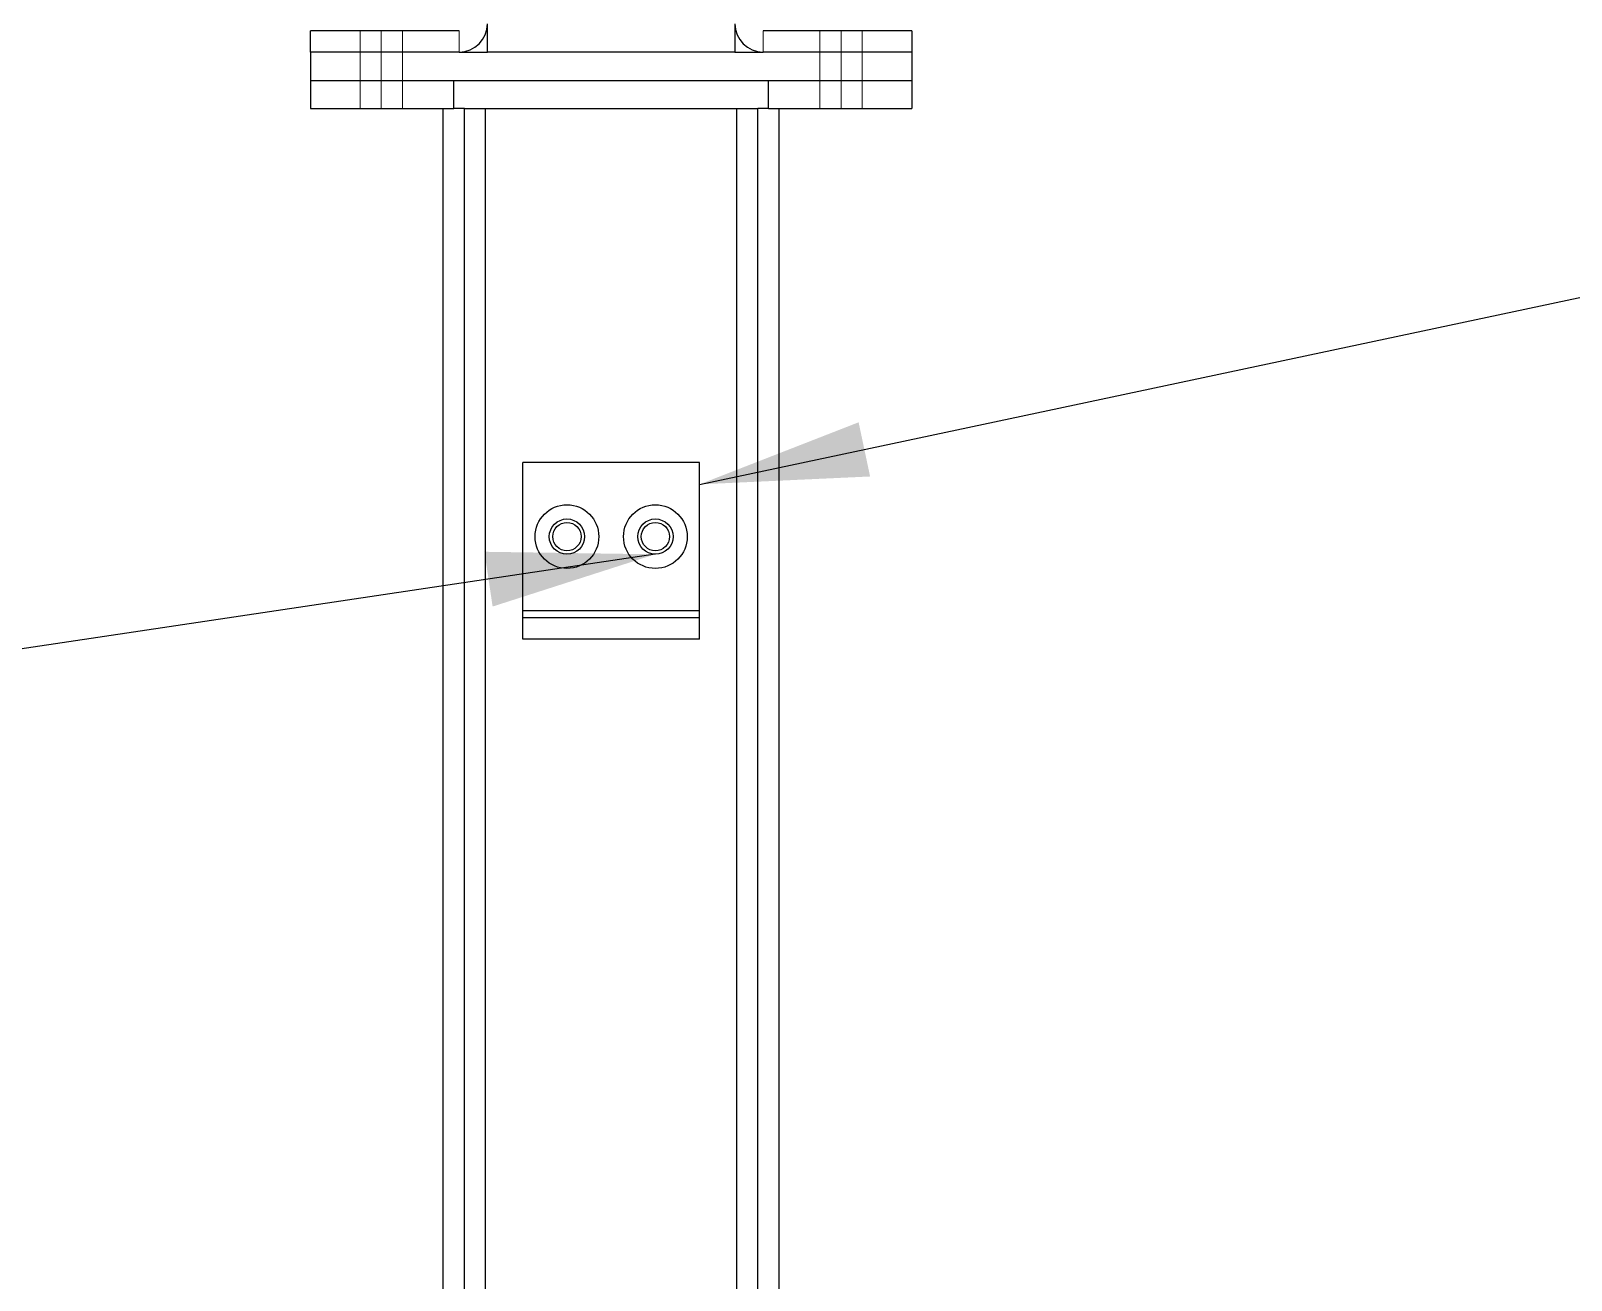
# Model space of a CAD drawing. Header units: millimetres. Extents: x 15 to 1268, y -316 to 292.
# Drawn here: x 957.82 to 972.34, y 239.93 to 251.7 of the extents above; entities that cross this region are included whole.
import ezdxf

# ---------------------------------------------------------------- set-up
doc = ezdxf.new("R2010")
doc.units = ezdxf.units.MM
doc.linetypes.add('HIDDEN', pattern=[1.905, 1.27, -0.635])
doc.layers.add('FORMAT', color=7, linetype='Continuous')
doc.dimstyles.new('SLDDIMSTYLE0', dxfattribs={"dimtxt": 0.18, "dimasz": 1.5875, "dimexe": 0, "dimexo": 0.0625, "dimgap": 0, "dimtad": 0, "dimtih": 1, "dimtoh": 1, "dimdec": 0, "dimrnd": 1e-09, "dimzin": 0, "dimdsep": 46, "dimtxsty": 'Standard', "dimsah": 1, "dimcen": 0.09, "dimadec": 0, "dimazin": 0, "dimtfac": 1.5875, "dimtdec": 0, "dimtofl": 0, "dimtmove": 0, "dimatfit": 3, "dimfxl": 1, "dimfrac": 2, "dimtolj": 1, "dimtzin": 0, "dimarcsym": 0})

msp = doc.modelspace()

# ---------------------------------------------------------------- linework, layer by layer
at = {"color": 7, "linetype": 'Continuous', "lineweight": 25}
for p, q in [((962.12687402, 251.49976641), (962.12687402, 251.76643308)), ((964.46020735, 251.76643308), (964.46020735, 251.49976641)), ((960.46020735, 251.49976641), (960.46020735, 251.69976641)), ((961.86020735, 251.69976641), (960.46020735, 251.69976641)), ((966.12687402, 251.69976641), (964.72687402, 251.69976641)), ((966.12687402, 251.69976641), (966.12687402, 251.49976641)), ((961.86020735, 251.49976641), (960.46020735, 251.49976641)), ((960.46020735, 251.49976641), (960.46020735, 251.23309974)), ((961.86020735, 251.49976641), (962.12687402, 251.49976641)), ((964.46020735, 251.49976641), (962.12687402, 251.49976641)), ((964.46020735, 251.49976641), (964.72687402, 251.49976641)), ((966.12687402, 251.49976641), (964.72687402, 251.49976641)), ((966.12687402, 251.49976641), (966.12687402, 251.23309974)), ((960.46020735, 251.23309974), (960.46020735, 250.96643308)), ((960.46020735, 251.23309974), (961.81020735, 251.23309974)), ((960.46020735, 251.23309974), (966.12687402, 251.23309974)), ((961.81020735, 250.96643308), (961.81020735, 251.23309974)), ((964.77687402, 250.96643308), (964.77687402, 251.23309974)), ((964.77687402, 251.23309974), (966.12687402, 251.23309974)), ((966.12687402, 251.23309974), (966.12687402, 250.96643308)), ((960.46020735, 250.96643308), (961.81020735, 250.96643308)), ((961.71020735, 212.66643308), (961.71020735, 250.96643308)), ((961.91020735, 250.96643308), (961.81020735, 250.96643308)), ((961.91020735, 212.66643308), (961.91020735, 250.96643308)), ((961.91020735, 250.96643308), (962.11020735, 250.96643308)), ((962.11020735, 168.16643308), (962.11020735, 250.96643308)), ((962.11020735, 250.96643308), (964.47687402, 250.96643308)), ((964.47687402, 168.16643308), (964.47687402, 250.96643308)), ((964.47687402, 250.96643308), (964.67687402, 250.96643308)), ((964.77687402, 250.96643308), (964.67687402, 250.96643308)), ((964.67687402, 212.66643308), (964.67687402, 250.96643308)), ((964.77687402, 250.96643308), (966.12687402, 250.96643308)), ((964.87687402, 212.66643308), (964.87687402, 250.96643308)), ((964.12687402, 247.63309974), (962.46020735, 247.63309974)), ((962.46020735, 246.23309974), (962.46020735, 247.63309974)), ((964.12687402, 246.23309974), (964.12687402, 247.63309974)), ((964.12687402, 246.23309974), (962.46020735, 246.23309974)), ((962.46020735, 246.16643308), (962.46020735, 246.23309974)), ((962.46020735, 245.96643308), (962.46020735, 246.16643308)), ((964.12687402, 246.16643308), (962.46020735, 246.16643308)), ((964.12687402, 246.16643308), (964.12687402, 246.23309974)), ((964.12687402, 245.96643308), (964.12687402, 246.16643308)), ((964.12687402, 245.96643308), (962.46020735, 245.96643308))]:
    msp.add_line(p, q, dxfattribs=at)
at = {"color": 7, "linetype": 'HIDDEN', "lineweight": 18}
for p, q in [((960.92687402, 251.69976641), (960.92687402, 251.49976641)), ((961.12687402, 251.49976641), (961.12687402, 251.69976641)), ((961.32687402, 251.49976641), (961.32687402, 251.69976641)), ((961.86020735, 251.69976641), (961.86020735, 251.49976641)), ((964.72687402, 251.49976641), (964.72687402, 251.69976641)), ((965.26020735, 251.69976641), (965.26020735, 251.49976641)), ((965.46020735, 251.69976641), (965.46020735, 251.49976641)), ((965.66020735, 251.49976641), (965.66020735, 251.69976641)), ((960.92687402, 251.49976641), (960.92687402, 251.23309974)), ((961.12687402, 251.23309974), (961.12687402, 251.49976641)), ((961.32687402, 251.23309974), (961.32687402, 251.49976641)), ((965.26020735, 251.49976641), (965.26020735, 251.23309974)), ((965.46020735, 251.49976641), (965.46020735, 251.23309974)), ((965.66020735, 251.23309974), (965.66020735, 251.49976641)), ((960.92687402, 251.23309974), (960.92687402, 250.96643308)), ((961.12687402, 250.96643308), (961.12687402, 251.23309974)), ((961.32687402, 250.96643308), (961.32687402, 251.23309974)), ((965.26020735, 251.23309974), (965.26020735, 250.96643308)), ((965.46020735, 251.23309974), (965.46020735, 250.96643308)), ((965.66020735, 250.96643308), (965.66020735, 251.23309974)), ((962.11020735, 168.16643308), (962.11020735, 250.96643308)), ((964.47687402, 168.16643308), (964.47687402, 250.96643308)), ((964.12687402, 246.23309974), (962.46020735, 246.23309974))]:
    msp.add_line(p, q, dxfattribs=at)
at = {"color": 7, "linetype": 'Continuous', "lineweight": 25}
for centre, radius in [((962.87687402, 246.93309974), 0.3), ((963.71020735, 246.93309974), 0.3), ((962.87687402, 246.93309974), 0.16666667), ((962.87687402, 246.93309974), 0.13333333), ((963.71020735, 246.93309974), 0.16666667), ((963.71020735, 246.93309974), 0.13333333)]:
    msp.add_circle(centre, radius, dxfattribs=at)
for centre, start, end in [((961.86020735, 251.76643308), 270, 0), ((964.72687402, 251.76643308), 180, 270)]:
    msp.add_arc(centre, 0.26666667, start, end, dxfattribs=at)

# ---------------------------------------------------------------- leaders
at = {"layer": 'FORMAT'}
for points in [[(964.12687402, 247.4257613), (979.65869142, 250.72134315)], [(963.70762256, 246.76645312), (947.60002492, 244.36449428)]]:
    msp.add_leader(points, dimstyle='SLDDIMSTYLE0', dxfattribs=at)

doc.saveas('drawing.dxf')
